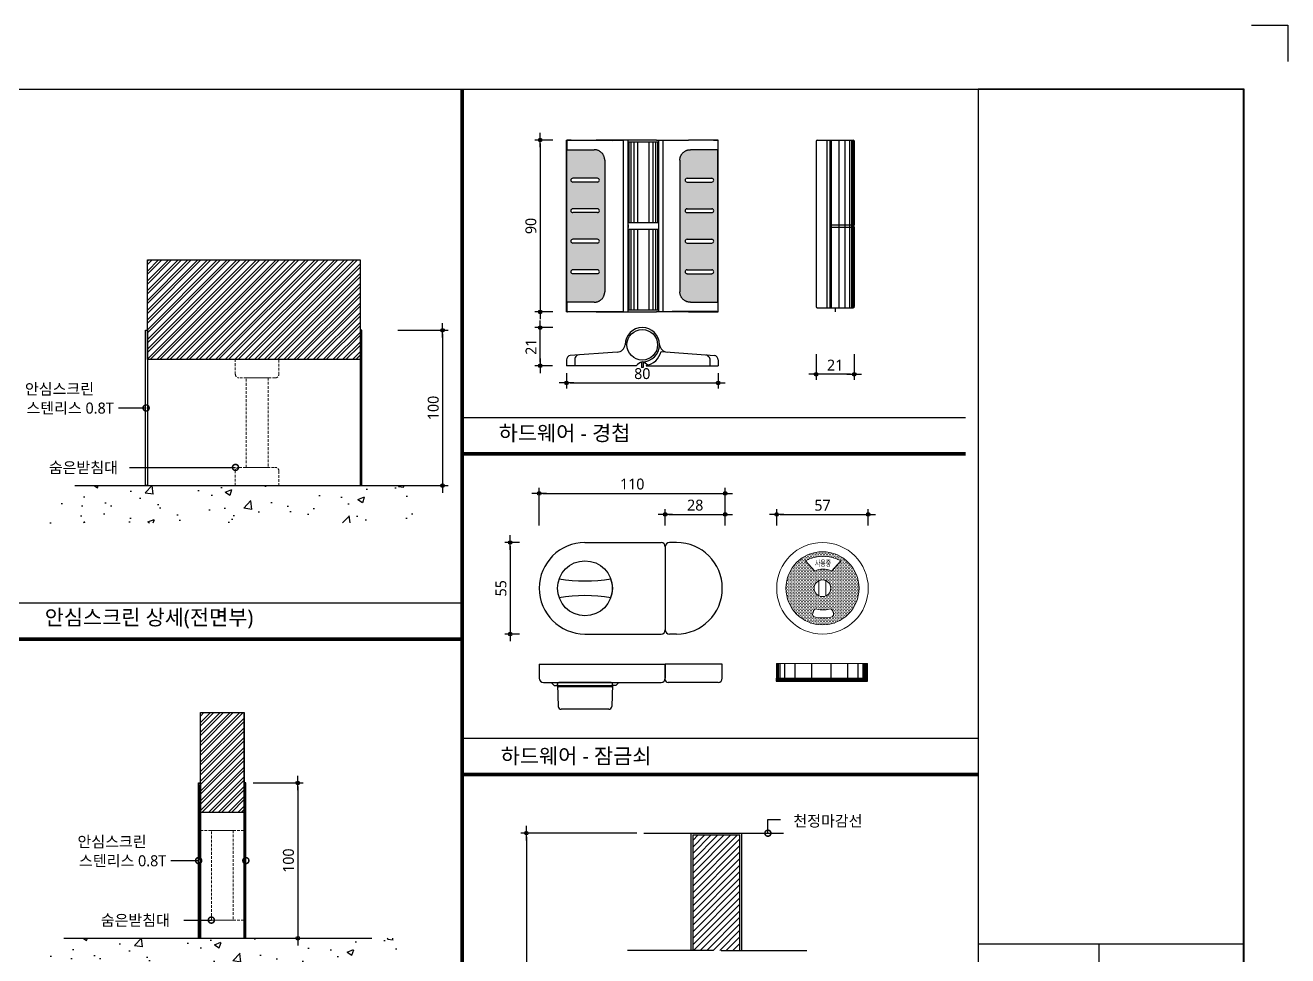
# Model space of a CAD drawing. Extents: x -256 to 8104, y -176 to 5714.
# Drawn here: x 4629 to 8104, y 3153 to 5714 of the extents above; entities that cross this region are included whole.
import ezdxf
from ezdxf.enums import TextEntityAlignment as Align

# ---------------------------------------------------------------- set-up
doc = ezdxf.new("R2010")
doc.units = 0
doc.header["$LTSCALE"] = 30
doc.linetypes.add('HIDDEN', pattern=[0.375, 0.25, -0.125])
doc.layers.get('0').update_dxf_attribs({"linetype": 'CONTINUOUS'})
doc.layers.get('DEFPOINTS').update_dxf_attribs({"linetype": 'CONTINUOUS'})
for name, color, linetype in [('02---제품선', 4, 'CONTINUOUS'), ('C', 2, 'CONTINUOUS'), ('curior-0Line', 252, 'CONTINUOUS'), ('DIM', 7, 'CONTINUOUS'), ('HAT', 8, 'CONTINUOUS'), ('HID', 9, 'HIDDEN'), ('TIT', 3, 'CONTINUOUS'), ('문자', 3, 'CONTINUOUS'), ('부자재', 4, 'CONTINUOUS'), ('잠금쇠(회전형)', 4, 'CONTINUOUS'), ('치수', 1, 'CONTINUOUS'), ('판넬', 2, 'CONTINUOUS'), ('해치', 8, 'CONTINUOUS')]:
    doc.layers.add(name, color=color, linetype=linetype)
doc.styles.add('HDW', font='gulim.ttc')
doc.styles.add('돋움', font='malgun.ttf')
doc.dimstyles.new('10', dxfattribs={"dimscale": 10, "dimtxt": 3, "dimasz": 1, "dimexe": 1.5, "dimexo": 2, "dimgap": 1, "dimtad": 1, "dimdec": 0, "dimlunit": 6, "dimtxsty": '돋움', "dimblk": 'DIMDOT', "dimcen": -1, "dimdle": 1.5, "dimclrt": 3, "dimazin": 3, "dimtfac": 1, "dimtdec": 0, "dimtix": 1, "dimtmove": 2, "dimatfit": 3, "dimldrblk": 'DIMDOT', "dimarcsym": 0})

# ---------------------------------------------------------------- blocks, each defined once
blk = doc.blocks.new('DIMDOT')
at = {"linetype": 'Continuous'}
blk.add_line((-2, 0), (2, 0), dxfattribs=at)
for radius in [0.5, 0.25]:
    blk.add_circle((0, 0), radius, dxfattribs=at)
blk = doc.blocks.new('*D404')
at = {"layer": 'DEFPOINTS', "color": 0}
for p in [(151282, 9861.8), (150770, 9753.2), (151282, 9753.2)]:
    blk.add_point(p, dxfattribs=at)
at = {"layer": 'DIM', "color": 0, "lineweight": -2, "ltscale": 10}
for p, q in [((150770, 9773.2), (150770, 9876.8)), ((151282, 9773.2), (151282, 9876.8)), ((150780, 9861.8), (151272, 9861.8))]:
    blk.add_line(p, q, dxfattribs=at)
at = {"layer": 'DIM', "color": 0, "lineweight": -2, "xscale": 10, "yscale": 10, "zscale": 10, "rotation": 180}
blk.add_blockref('DIMDOT', (150770, 9861.8), dxfattribs=at)
at = {"layer": 'DIM', "color": 0, "lineweight": -2, "xscale": 10, "yscale": 10, "zscale": 10}
blk.add_blockref('DIMDOT', (151282, 9861.8), dxfattribs=at)
at = {"layer": 'DIM', "color": 3, "insert": (151026, 9887.4), "char_height": 30, "attachment_point": 5, "style": '돋움'}
blk.add_mtext('110', dxfattribs=at)
blk = doc.blocks.new('*D405')
at = {"layer": 'DEFPOINTS', "color": 0}
for p in [(151282, 9803.9), (151117, 9753.2), (151282, 9753.2)]:
    blk.add_point(p, dxfattribs=at)
at = {"layer": 'DIM', "color": 0, "lineweight": -2, "ltscale": 10}
for p, q in [((151117, 9773.2), (151117, 9818.9)), ((151127, 9803.9), (151272, 9803.9)), ((151282, 9773.2), (151282, 9818.9))]:
    blk.add_line(p, q, dxfattribs=at)
at = {"layer": 'DIM', "color": 0, "lineweight": -2, "xscale": 10, "yscale": 10, "zscale": 10, "rotation": 180}
blk.add_blockref('DIMDOT', (151117, 9803.9), dxfattribs=at)
at = {"layer": 'DIM', "color": 0, "lineweight": -2, "xscale": 10, "yscale": 10, "zscale": 10}
blk.add_blockref('DIMDOT', (151282, 9803.9), dxfattribs=at)
at = {"layer": 'DIM', "color": 3, "insert": (151199.5, 9829.4), "char_height": 30, "attachment_point": 5, "style": '돋움'}
blk.add_mtext('28', dxfattribs=at)
blk = doc.blocks.new('*D406')
at = {"layer": 'DEFPOINTS', "color": 0}
for p in [(151675.7, 9803.9), (151423.7, 9753.2), (151675.7, 9753.2)]:
    blk.add_point(p, dxfattribs=at)
at = {"layer": 'DIM', "color": 0, "lineweight": -2, "ltscale": 10}
for p, q in [((151423.7, 9773.2), (151423.7, 9818.9)), ((151433.7, 9803.9), (151665.7, 9803.9)), ((151675.7, 9773.2), (151675.7, 9818.9))]:
    blk.add_line(p, q, dxfattribs=at)
at = {"layer": 'DIM', "color": 0, "lineweight": -2, "xscale": 10, "yscale": 10, "zscale": 10, "rotation": 180}
blk.add_blockref('DIMDOT', (151423.7, 9803.9), dxfattribs=at)
at = {"layer": 'DIM', "color": 0, "lineweight": -2, "xscale": 10, "yscale": 10, "zscale": 10}
blk.add_blockref('DIMDOT', (151675.7, 9803.9), dxfattribs=at)
at = {"layer": 'DIM', "color": 3, "insert": (151549.7, 9829.1), "char_height": 30, "attachment_point": 5, "style": '돋움'}
blk.add_mtext('57', dxfattribs=at)
blk = doc.blocks.new('*D407')
at = {"layer": 'DEFPOINTS', "color": 0}
for p in [(150827.6, 10834.6), (150772.6, 10361.5), (150827.6, 10361.5)]:
    blk.add_point(p, dxfattribs=at)
at = {"layer": 'DIM', "color": 0, "lineweight": -2, "ltscale": 10}
for p, q in [((150807.6, 10834.6), (150757.6, 10834.6)), ((150772.6, 10824.6), (150772.6, 10371.5)), ((150807.6, 10361.5), (150757.6, 10361.5))]:
    blk.add_line(p, q, dxfattribs=at)
at = {"layer": 'DIM', "color": 0, "lineweight": -2, "xscale": 10, "yscale": 10, "zscale": 10}
for p, rotation in [((150772.6, 10834.6), 90), ((150772.6, 10361.5), 270)]:
    blk.add_blockref('DIMDOT', p, dxfattribs=dict(at, rotation=rotation))
at = {"layer": 'DIM', "color": 3, "insert": (150747.1, 10598), "char_height": 30, "attachment_point": 5, "rotation": 90, "style": '돋움'}
blk.add_mtext('90', dxfattribs=at)
blk = doc.blocks.new('*D408')
at = {"layer": 'DEFPOINTS', "color": 0}
for p in [(150845.2, 10213.2), (151262.3, 10213.2), (151262.3, 10165.9)]:
    blk.add_point(p, dxfattribs=at)
at = {"layer": 'DIM', "color": 0, "lineweight": -2, "ltscale": 10}
for p, q in [((150845.2, 10193.2), (150845.2, 10150.9)), ((151262.3, 10193.2), (151262.3, 10150.9)), ((150855.2, 10165.9), (151252.3, 10165.9))]:
    blk.add_line(p, q, dxfattribs=at)
at = {"layer": 'DIM', "color": 0, "lineweight": -2, "xscale": 10, "yscale": 10, "zscale": 10, "rotation": 180}
blk.add_blockref('DIMDOT', (150845.2, 10165.9), dxfattribs=at)
at = {"layer": 'DIM', "color": 0, "lineweight": -2, "xscale": 10, "yscale": 10, "zscale": 10}
blk.add_blockref('DIMDOT', (151262.3, 10165.9), dxfattribs=at)
at = {"layer": 'DIM', "color": 3, "insert": (151053.7, 10191.4), "char_height": 30, "attachment_point": 5, "style": '돋움'}
blk.add_mtext('80', dxfattribs=at)
blk = doc.blocks.new('*D409')
at = {"layer": 'DEFPOINTS', "color": 0}
for p in [(150772.6, 10318.2), (150827.6, 10318.2), (150826.9, 10213.2)]:
    blk.add_point(p, dxfattribs=at)
at = {"layer": 'DIM', "color": 0, "lineweight": -2, "ltscale": 10}
for p, q in [((150807.6, 10318.2), (150757.6, 10318.2)), ((150772.6, 10223.2), (150772.6, 10308.2)), ((150806.9, 10213.2), (150757.6, 10213.2))]:
    blk.add_line(p, q, dxfattribs=at)
at = {"layer": 'DIM', "color": 0, "lineweight": -2, "xscale": 10, "yscale": 10, "zscale": 10}
for p, rotation in [((150772.6, 10318.2), 90), ((150772.6, 10213.2), 270)]:
    blk.add_blockref('DIMDOT', p, dxfattribs=dict(at, rotation=rotation))
at = {"layer": 'DIM', "color": 3, "insert": (150747.3, 10265.7), "char_height": 30, "attachment_point": 5, "rotation": 90, "style": '돋움'}
blk.add_mtext('21', dxfattribs=at)
blk = doc.blocks.new('*D410')
at = {"layer": 'DEFPOINTS', "color": 0}
for p in [(151532.1, 10265.4), (151637.1, 10264.7), (151532.1, 10189.7)]:
    blk.add_point(p, dxfattribs=at)
at = {"layer": 'DIM', "color": 0, "lineweight": -2, "ltscale": 10}
for p, q in [((151532.1, 10245.4), (151532.1, 10174.7)), ((151637.1, 10244.7), (151637.1, 10174.7)), ((151627.1, 10189.7), (151542.1, 10189.7))]:
    blk.add_line(p, q, dxfattribs=at)
at = {"layer": 'DIM', "color": 0, "lineweight": -2, "xscale": 10, "yscale": 10, "zscale": 10, "rotation": 180}
blk.add_blockref('DIMDOT', (151532.1, 10189.7), dxfattribs=at)
at = {"layer": 'DIM', "color": 0, "lineweight": -2, "xscale": 10, "yscale": 10, "zscale": 10}
blk.add_blockref('DIMDOT', (151637.1, 10189.7), dxfattribs=at)
at = {"layer": 'DIM', "color": 3, "insert": (151584.6, 10215.1), "char_height": 30, "attachment_point": 5, "style": '돋움'}
blk.add_mtext('21', dxfattribs=at)
blk = doc.blocks.new('*D411')
at = {"layer": 'DEFPOINTS', "color": 0}
for p in [(150735.7, 9726.7), (150690, 9474.7), (150735.7, 9474.7)]:
    blk.add_point(p, dxfattribs=at)
at = {"layer": 'DIM', "color": 0, "lineweight": -2, "ltscale": 10}
for p, q in [((150715.7, 9726.7), (150675, 9726.7)), ((150690, 9716.7), (150690, 9484.7)), ((150715.7, 9474.7), (150675, 9474.7))]:
    blk.add_line(p, q, dxfattribs=at)
at = {"layer": 'DIM', "color": 0, "lineweight": -2, "xscale": 10, "yscale": 10, "zscale": 10}
for p, rotation in [((150690, 9726.7), 90), ((150690, 9474.7), 270)]:
    blk.add_blockref('DIMDOT', p, dxfattribs=dict(at, rotation=rotation))
at = {"layer": 'DIM', "color": 3, "insert": (150664.7, 9600.7), "char_height": 30, "attachment_point": 5, "rotation": 90, "style": '돋움'}
blk.add_mtext('55', dxfattribs=at)
blk = doc.blocks.new('*D412')
at = {"layer": 'DEFPOINTS', "color": 0}
for p in [(151058.6, 8926.7), (150734.6, 6587.7), (151058.6, 6587.7)]:
    blk.add_point(p, dxfattribs=at)
at = {"layer": 'DIM', "color": 0, "lineweight": -2, "ltscale": 10}
for p, q in [((151038.6, 8926.7), (150719.6, 8926.7)), ((150734.6, 8916.7), (150734.6, 6597.7)), ((151038.6, 6587.7), (150719.6, 6587.7))]:
    blk.add_line(p, q, dxfattribs=at)
at = {"layer": 'DIM', "color": 0, "lineweight": -2, "xscale": 10, "yscale": 10, "zscale": 10}
for p, rotation in [((150734.6, 8926.7), 90), ((150734.6, 6587.7), 270)]:
    blk.add_blockref('DIMDOT', p, dxfattribs=dict(at, rotation=rotation))
at = {"layer": 'DIM', "color": 3, "insert": (150709.3, 7757.2), "char_height": 30, "attachment_point": 5, "rotation": 90, "style": '돋움'}
blk.add_mtext('VAR.', dxfattribs=at)
blk = doc.blocks.new('A$C13EB2441')
for p, q in [((0.837, 7.375), (0.837, 14.115)), ((0.837, 6.74), (0.837, 0))]:
    blk.add_line(p, q)
blk = doc.blocks.new('*D414')
at = {"layer": 'DEFPOINTS', "color": 0}
for p in [(149962.5, 9064.8), (149962.5, 8637.3), (150105.4, 8637.3)]:
    blk.add_point(p, dxfattribs=at)
at = {"layer": 'DIM', "color": 0, "lineweight": -2, "ltscale": 10}
for p, q in [((149982.5, 9064.8), (150120.4, 9064.8)), ((150105.4, 9054.8), (150105.4, 8647.3)), ((149982.5, 8637.3), (150120.4, 8637.3))]:
    blk.add_line(p, q, dxfattribs=at)
at = {"layer": 'DIM', "color": 0, "lineweight": -2, "xscale": 10, "yscale": 10, "zscale": 10}
for p, rotation in [((150105.4, 9064.8), 90), ((150105.4, 8637.3), 270)]:
    blk.add_blockref('DIMDOT', p, dxfattribs=dict(at, rotation=rotation))
at = {"layer": 'DIM', "color": 3, "insert": (150079.8, 8851), "char_height": 30, "attachment_point": 5, "rotation": 90, "style": '돋움'}
blk.add_mtext('100', dxfattribs=at)
blk = doc.blocks.new('_DOTSMALL')
at = {"color": 0, "linetype": 'ByBlock', "const_width": 0.5}
blk.add_lwpolyline([(-0.0625, 0, 1), (0.0625, 0, 1)], format="xyb", close=True, dxfattribs=at)
blk = doc.blocks.new('A$C63EC304E')
at = {"layer": '치수', "color": 1, "xscale": 2.5, "yscale": 2.5, "zscale": 2.5, "rotation": 234.3098741996962}
blk.add_blockref('_DOTSMALL', (0.31, 0.31), dxfattribs=at)
blk = doc.blocks.new('A$C2BC9653E')
at = {"layer": '치수', "xscale": 0.3333333333333333, "yscale": 0.3333333333333333, "zscale": 0.3333333333333333}
blk.add_blockref('A$C63EC304E', (0, 0), dxfattribs=at)
blk = doc.blocks.new('A$C7FC71301')
at = {"layer": '치수', "rotation": 180}
blk.add_blockref('A$C2BC9653E', (0.208, 0.208), dxfattribs=at)
blk = doc.blocks.new('A$C4A20372B')
at = {"layer": '치수'}
blk.add_blockref('A$C7FC71301', (0, 0), dxfattribs=at)
blk = doc.blocks.new('A$C566469F5')
at = {"layer": '치수'}
blk.add_blockref('A$C4A20372B', (0, 0), dxfattribs=at)
blk = doc.blocks.new('A$C7E317CD4')
at = {"layer": '해치', "xscale": 2, "yscale": 2, "zscale": 2}
blk.add_blockref('A$C566469F5', (0, 0), dxfattribs=at)
blk = doc.blocks.new('A$C601D7F27')
at = {"layer": '치수'}
blk.add_blockref('A$C7E317CD4', (0, 0), dxfattribs=at)
blk = doc.blocks.new('A$C38802C08')
at = {"layer": '치수'}
blk.add_blockref('A$C601D7F27', (0, 0), dxfattribs=at)
blk = doc.blocks.new('*D416')
at = {"layer": 'DEFPOINTS', "color": 0}
for p in [(150361.1, 10310.8), (150361.1, 9883.4), (150504, 9883.4)]:
    blk.add_point(p, dxfattribs=at)
at = {"layer": 'DIM', "color": 0, "lineweight": -2, "ltscale": 10}
for p, q in [((150381.1, 10310.8), (150519, 10310.8)), ((150504, 10300.8), (150504, 9893.4)), ((150381.1, 9883.4), (150519, 9883.4))]:
    blk.add_line(p, q, dxfattribs=at)
at = {"layer": 'DIM', "color": 0, "lineweight": -2, "xscale": 10, "yscale": 10, "zscale": 10}
for p, rotation in [((150504, 10310.8), 90), ((150504, 9883.4), 270)]:
    blk.add_blockref('DIMDOT', p, dxfattribs=dict(at, rotation=rotation))
at = {"layer": 'DIM', "color": 3, "insert": (150478.4, 10097.1), "char_height": 30, "attachment_point": 5, "rotation": 90, "style": '돋움'}
blk.add_mtext('100', dxfattribs=at)
blk = doc.blocks.new('EDGE_15', base_point=(144726.3, 5436.3))
h = blk.add_hatch()
h.set_pattern_fill('ANSI31', color=2, style=0)
h.set_pattern_definition([(45, (147942.9707, 7100.545), (-2.245064, 2.245064), [])])
h.paths.add_polyline_path([(149837.5, 9064.8), (149832.5, 9064.8), (149832.5, 8853.1, -1), (149832.5, 8848.9), (149832.5, 8637.3), (149837.5, 8637.3)])
h.paths.add_polyline_path([(149962.5, 8848.9, -1), (149962.5, 8853.1), (149962.5, 9064.8), (149957.5, 9064.8), (149957.5, 8637.3), (149962.5, 8637.3)])
at = {"layer": 'HAT'}
h = blk.add_hatch(dxfattribs=at)
h.set_pattern_fill('ANSI32', color=256, scale=2, style=0)
h.set_pattern_definition([(45, (136434.709, 5251.722), (-13.470384, 13.470384), []), (45, (136443.689, 5251.722), (-13.470384, 13.470384), [])])
h.paths.add_polyline_path([(149691.6, 10504.6), (150277, 10504.6), (150277, 10230), (149691.6, 10230)])
h = blk.add_hatch(dxfattribs=at)
h.set_pattern_fill('ANSI32', color=256, scale=2, style=0)
h.set_pattern_definition([(45, (144756.122, 5260.556), (-13.470384, 13.470384), []), (45, (144765.102, 5260.556), (-13.470384, 13.470384), [])])
h.paths.add_polyline_path([(149957.5, 9258.6), (149837.5, 9258.6), (149837.5, 8983.9), (149957.5, 8983.9), (149957.5, 9064.8)])
at = {"layer": 'HAT', "transparency": 33554687}
h = blk.add_hatch(dxfattribs=at)
h.set_pattern_fill('ANSI31', color=256, scale=4)
h.set_pattern_definition([(45, (136404.804, 5260.556), (-8.980256, 8.980256), [])])
h.paths.add_polyline_path([(151248.8, 8603.7), (151271, 8603.7), (151322.4, 8603.7), (151322.4, 8921.7), (151192.4, 8921.7), (151192.4, 8603.7)])
at = {"layer": '해치'}
h = blk.add_hatch(dxfattribs=at)
h.set_pattern_fill('DOTS', color=256, scale=2.628474)
h.set_pattern_definition([(0, (147883.4782, 11169.597), (2.086351, 4.172702), [0, -4.172702])])
edge = h.paths.add_edge_path()
edge.add_line((150845.7, 10388), (150845.8, 10388))
edge.add_spline(control_points=[(150845.8, 10388), (150846, 10388), (150857.5, 10388)], knot_values=[-0.724312, -0.724312, -0.724312, 0.724312, 0.724312, 0.724312], weights=[1, 0.748956, 1], degree=2, periodic=0)
edge.add_line((150857.5, 10388), (150921.4, 10388))
edge.add_spline(control_points=[(150921.4, 10388), (150950.3, 10388), (150950.3, 10416.9)], knot_values=[-1.570796, -1.570796, -1.570796, 0, 0, 0], weights=[1, 0.707107, 1], degree=2, periodic=0)
edge.add_line((150950.3, 10416.9), (150950.3, 10779.1))
edge.add_spline(control_points=[(150950.3, 10779.1), (150950.3, 10808), (150921.4, 10808)], knot_values=[0, 0, 0, 1.570796, 1.570796, 1.570796], weights=[1, 0.707107, 1], degree=2, periodic=0)
edge.add_line((150921.4, 10808), (150857.5, 10808))
edge.add_spline(control_points=[(150857.5, 10808), (150846, 10808), (150845.8, 10808)], knot_values=[-0.724312, -0.724312, -0.724312, 0.724312, 0.724312, 0.724312], weights=[1, 0.748956, 1], degree=2, periodic=0)
edge.add_line((150845.7, 10808), (150845.7, 10388))
h.paths.add_polyline_path([(150930.6, 10729.3, -0.414214), (150935.9, 10724, -0.414214), (150930.6, 10718.8), (150862.3, 10718.8, -0.414214), (150857, 10724, -0.414214), (150862.3, 10729.3)], flags=16)
h.paths.add_polyline_path([(150930.6, 10645.3, -0.414214), (150935.9, 10640, -0.414214), (150930.6, 10634.8), (150862.3, 10634.8, -0.414214), (150857, 10640, -0.414214), (150862.3, 10645.3)], flags=16)
h.paths.add_polyline_path([(150930.6, 10561.3, -0.414214), (150935.9, 10556, -0.414214), (150930.6, 10550.8), (150862.3, 10550.8, -0.414214), (150857, 10556, -0.414214), (150862.3, 10561.3)], flags=16)
h.paths.add_polyline_path([(150930.6, 10477.3, -0.414214), (150935.9, 10472, -0.414214), (150930.6, 10466.7), (150862.3, 10466.7, -0.414214), (150857, 10472, -0.414214), (150862.3, 10477.3)], flags=16)
h = blk.add_hatch(dxfattribs=at)
h.set_pattern_fill('DOTS', color=256, scale=2.628474)
h.set_pattern_definition([(0, (147408.861, 11169.597), (2.086351, 4.1727023), [0, -4.1727023])])
edge = h.paths.add_edge_path()
edge.add_spline(control_points=[(151157.1, 10779.1), (151157.1, 10808), (151186.1, 10808)], knot_values=[0, 0, 0, 1.570796, 1.570796, 1.570796], weights=[1, 0.707107, 1], degree=2, periodic=0)
edge.add_line((151186.1, 10808), (151250, 10808))
edge.add_spline(control_points=[(151250, 10808), (151261.5, 10808), (151261.7, 10808)], knot_values=[-0.724312, -0.724312, -0.724312, 0.724312, 0.724312, 0.724312], weights=[1, 0.748956, 1], degree=2, periodic=0)
edge.add_line((151261.8, 10808), (151261.8, 10388))
edge.add_line((151261.8, 10388), (151261.7, 10388))
edge.add_spline(control_points=[(151261.7, 10388), (151261.5, 10388), (151250, 10388)], knot_values=[-0.724312, -0.724312, -0.724312, 0.724312, 0.724312, 0.724312], weights=[1, 0.748956, 1], degree=2, periodic=0)
edge.add_line((151250, 10388), (151186.1, 10388))
edge.add_spline(control_points=[(151186.1, 10388), (151157.1, 10388), (151157.1, 10416.9)], knot_values=[-1.570796, -1.570796, -1.570796, 0, 0, 0], weights=[1, 0.707107, 1], degree=2, periodic=0)
edge.add_line((151157.1, 10416.9), (151157.1, 10779.1))
h.paths.add_polyline_path([(151176.9, 10729.3, 0.414214), (151171.6, 10724, 0.414214), (151176.9, 10718.8), (151245.2, 10718.8, 0.414214), (151250.5, 10724, 0.414214), (151245.2, 10729.3)], flags=16)
h.paths.add_polyline_path([(151176.9, 10645.3, 0.414214), (151171.6, 10640, 0.414214), (151176.9, 10634.8), (151245.2, 10634.8, 0.414214), (151250.5, 10640, 0.414214), (151245.2, 10645.3)], flags=16)
h.paths.add_polyline_path([(151176.9, 10561.3, 0.414214), (151171.6, 10556, 0.414214), (151176.9, 10550.8), (151245.2, 10550.8, 0.414214), (151250.5, 10556, 0.414214), (151245.2, 10561.3)], flags=16)
h.paths.add_polyline_path([(151176.9, 10477.3, 0.414214), (151171.6, 10472, 0.414214), (151176.9, 10466.7), (151245.2, 10466.7, 0.414214), (151250.5, 10472, 0.414214), (151245.2, 10477.3)], flags=16)
h = blk.add_hatch(dxfattribs=at)
h.set_pattern_fill('AR-CONC', color=256, style=0)
h.set_pattern_definition([(50, (147972.88, 8346.63), (182.185, -15.939), [19.05, -209.55]), (355, (147972.88, 8346.63), (-35.243, 191.057), [15.24, -167.64]), (100.451, (147988.06, 8345.3), (146.943, 175.117), [16.19, -178.09]), (46.184, (147972.88, 8397.43), (271.079, -42.042), [28.575, -314.325]), (96.636, (147995.47, 8393.93), (237.404, 247.426), [24.285, -267.135]), (351.184, (147972.88, 8397.43), (237.405, 247.425), [22.86, -251.46]), (21, (147998.28, 8384.73), (151.615, -102.2655), [19.05, -209.55]), (326, (147998.28, 8384.73), (61.802, 184.188), [15.24, -167.64]), (71.4514, (148010.91, 8376.2), (213.416, 81.923), [16.19, -178.09]), (37.5, (147972.875, 8346.63), (3.0886, 84.555), [0, -165.608, 0, -170.18, 0, -168.275]), (7.5, (147972.875, 8346.63), (66.8197, 100.1806), [0, -97.028, 0, -161.798, 0, -64.135]), (327.5, (147916.23, 8346.63), (135.5906, -5.7287), [0, -63.5, 0, -198.12, 0, -262.89]), (317.5, (147890.83, 8346.63), (148.129, 25.4265), [0, -82.55, 0, -131.572, 0, -186.69])])
h.paths.add_polyline_path([(150452.5, 9780.4), (150452.5, 9883.4), (149402.3, 9883.4), (149402.3, 9780.4)])
h = blk.add_hatch(dxfattribs=at)
h.set_pattern_fill('DOTS', color=256, scale=2.628474)
h.set_pattern_definition([(0, (145855.6728, 6143.3197), (2.086351, 4.1727023), [0, -4.1727023])])
h.paths.add_polyline_path([(151650.3, 9600.7, 1), (151449, 9600.7, 1)])
h.paths.add_polyline_path([(151526.7, 9600.7, -1), (151572.6, 9600.7, -1)], flags=16)
h.paths.add_polyline_path([(151574.4, 9647.9, 0.250537), (151528.5, 9647.9), (151502.7, 9676.4, -0.258173), (151600.2, 9676.4)], flags=16)
h.paths.add_polyline_path([(151577.1, 9539.2), (151579.9, 9531.1, -0.437988), (151575.1, 9522, -0.127495), (151527.9, 9522, -0.437988), (151523, 9531.1), (151525.8, 9539.2, -0.407197), (151534.6, 9543.6, 0.156299), (151568.4, 9543.6, -0.407197)], flags=16)
h.paths.add_polyline_path([(151524.5, 9655.8), (151577.9, 9655.8), (151577.9, 9683.3), (151524.5, 9683.3)], flags=8)
h = blk.add_hatch(dxfattribs=at)
h.set_pattern_fill('AR-CONC', color=256, style=0)
h.set_pattern_definition([(50, (147942.97, 7100.55), (182.185, -15.939), [19.05, -209.55]), (355, (147942.97, 7100.55), (-35.243, 191.057), [15.24, -167.64]), (100.451, (147958.15, 7099.22), (146.943, 175.117), [16.19, -178.09]), (46.184, (147942.97, 7151.35), (271.079, -42.042), [28.575, -314.325]), (96.636, (147965.56, 7147.84), (237.404, 247.426), [24.285, -267.135]), (351.184, (147942.97, 7151.35), (237.405, 247.425), [22.86, -251.46]), (21, (147968.37, 7138.65), (151.615, -102.2655), [19.05, -209.55]), (326, (147968.37, 7138.65), (61.802, 184.188), [15.24, -167.64]), (71.4514, (147981, 7130.12), (213.416, 81.923), [16.19, -178.09]), (37.5, (147942.97, 7100.545), (3.0886, 84.555), [0, -165.608, 0, -170.18, 0, -168.275]), (7.5, (147942.97, 7100.545), (66.8197, 100.1806), [0, -97.028, 0, -161.798, 0, -64.135]), (327.5, (147886.33, 7100.545), (135.5906, -5.7287), [0, -63.5, 0, -198.12, 0, -262.89]), (317.5, (147860.93, 7100.55), (148.129, 25.4265), [0, -82.55, 0, -131.572, 0, -186.69])])
h.paths.add_polyline_path([(150422.5, 8534.3), (150422.5, 8637.3), (149372.4, 8637.3), (149372.4, 8534.3)])
at = {"color": 2}
for p, q in [((152730.4, 11150.6), (152830.4, 11150.6)), ((152730.4, 11150.6), (152830.4, 11150.6)), ((152730.4, 11150.6), (152830.4, 11150.6)), ((152830.4, 11150.6), (152830.4, 11050.6)), ((152830.4, 11150.6), (152830.4, 11050.6)), ((152830.4, 11150.6), (152830.4, 11050.6)), ((151584.6, 10373), (151584.6, 10361.5)), ((149491.6, 9883.4), (150381.1, 9883.4)), ((151057.8, 8926.7), (151442.4, 8926.7)), ((149461.7, 8637.3), (150309.4, 8637.3))]:
    blk.add_line(p, q, dxfattribs=at)
at = {"color": 8}
for p, q in [((150558.3, 10071.1), (151943.5, 10071.1)), ((147210.4, 9560.5), (150558.3, 9560.5)), ((150558.3, 9188.3), (151977.9, 9188.3))]:
    blk.add_line(p, q, dxfattribs=at)
at = {"color": 2}
for points in [[(144725.6, 10974.7), (151977.9, 10974.7), (151977.9, 5436.4), (144725.6, 5436.4)], [(144725.6, 10974.7), (151977.9, 10974.7), (151977.9, 5436.4), (144725.6, 5436.4)], [(144725.6, 10974.7), (152707.5, 10974.7), (152707.5, 5436.4), (144725.6, 5436.4)], [(149686.6, 10310.8), (149691.6, 10310.8), (149691.6, 9883.4), (149686.6, 9883.4)], [(150282, 10310.8), (150277, 10310.8), (150277, 9883.4), (150282, 9883.4)], [(149832.5, 9064.8), (149837.5, 9064.8), (149837.5, 8637.3), (149832.5, 8637.3)], [(149962.5, 9064.8), (149957.5, 9064.8), (149957.5, 8637.3), (149962.5, 8637.3)]]:
    blk.add_lwpolyline(points, close=True, dxfattribs=at)
at = {"color": 8, "const_width": 10}
for points in [[(150558.3, 5436.4), (150558.3, 10974.7)], [(150558.3, 9971.1), (151943.5, 9971.1)], [(147210.4, 9460.5), (150558.3, 9460.5)], [(150558.3, 9088.3), (151977.9, 9088.3)]]:
    blk.add_lwpolyline(points, dxfattribs=at)
at = {"layer": '02---제품선'}
for p, q in [((150896, 9726.7), (151105.3, 9726.7)), ((151117, 9715), (151117, 9486.3)), ((151117, 9715), (151117, 9486.3)), ((151148, 9726.7), (151128.6, 9726.7)), ((150896, 9474.7), (151105.3, 9474.7)), ((151148, 9474.7), (151128.6, 9474.7)), ((150770, 9391.7), (151117, 9391.7)), ((150770, 9391.7), (150770, 9352.9)), ((151117, 9391.7), (151117, 9352.9)), ((151274, 9391.7), (151117, 9391.7)), ((151117, 9349), (151117, 9391.7)), ((151274, 9352.9), (151274, 9391.7)), ((150781.6, 9341.3), (150802.9, 9341.3)), ((150802.9, 9341.3), (150989, 9341.3)), ((150810.7, 9333.5), (150802.9, 9341.3)), ((150810.7, 9333.5), (150818.4, 9333.5)), ((150818.4, 9333.5), (150973.5, 9333.5)), ((150820.3, 9335.5), (150822.4, 9275.1)), ((150820.4, 9333.5), (150820.4, 9337.4)), ((150967.7, 9341.3), (150824.2, 9341.3)), ((150967.7, 9329.6), (150824.2, 9329.6)), ((150971.6, 9335.5), (150969.5, 9275.1)), ((150971.6, 9333.5), (150971.6, 9337.4)), ((150981.3, 9333.5), (150973.5, 9333.5)), ((150981.3, 9333.5), (150989, 9341.3)), ((150989, 9341.3), (151105.3, 9341.3)), ((151262.3, 9341.3), (151124.7, 9341.3)), ((150961.8, 9267.6), (150830.2, 9267.6))]:
    blk.add_line(p, q, dxfattribs=at)
blk.add_circle((150896, 9600.7), 75.6, dxfattribs=at)
blk.add_circle((150896, 9600.7), 75.6, dxfattribs=at)
for centre, radius, start, end in [((150896, 9600.7), 126, 90, 180), ((151105.3, 9715), 11.6, 0, 90), ((151128.6, 9715), 11.6, 90, 180), ((151148, 9600.7), 126, 0, 90), ((150896, 10037.5), 416.6, 260.2031, 279.7969), ((150896, 9600.7), 126, 180, 270), ((150896, 9600.7), 75.6, 340.7512, 19.2488), ((151148, 9600.7), 126, 270, 0), ((150896, 9163.9), 416.6, 80.2031, 99.7969), ((151105.3, 9486.3), 11.6, 270, 0), ((151128.6, 9486.3), 11.6, 180, 270), ((150781.6, 9352.9), 11.6, 180, 270), ((151105.3, 9352.9), 11.6, 270, 0), ((151124.7, 9349), 7.75, 180, 270), ((151262.3, 9352.9), 11.6, 270, 0), ((150824.2, 9337.4), 3.88, 90, 180), ((150824.2, 9333.5), 3.88, 180, 270), ((150967.7, 9337.4), 3.88, 0, 90), ((150967.7, 9333.5), 3.88, 270, 0), ((150830.2, 9275.4), 7.75, 182, 270), ((150961.8, 9275.4), 7.75, 270, 358)]:
    blk.add_arc(centre, radius, start, end, dxfattribs=at)
at = {"layer": 'C'}
for p, q in [((151192.4, 8921.7), (151192.4, 8603.7)), ((151192.4, 8921.7), (151322.4, 8921.7)), ((151322.4, 8603.7), (151322.4, 8921.7))]:
    blk.add_line(p, q, dxfattribs=at)
at = {"layer": 'curior-0Line'}
for p, q in [((151977.9, 10974.7), (151977.9, 5437.2)), ((151978.3, 8622.3), (152710.4, 8622.3)), ((152310.5, 8622.3), (152310.5, 8068.5))]:
    blk.add_line(p, q, dxfattribs=at)
blk.add_lwpolyline([(152710.4, 10974.7), (151977.9, 10974.7), (151977.9, 5436.4), (152710.4, 5436.4)], close=True, dxfattribs=at)
at = {"layer": 'HID', "lineweight": 15}
for points in [[(149933.5, 10230), (150053.5, 10230), (150053.5, 10190, -0.414214), (150043.5, 10180), (149943.5, 10180, -0.414214), (149933.5, 10190)], [(149943.5, 9933.4), (150043.5, 9933.4, -0.414214), (150053.5, 9923.4), (150053.5, 9883.4), (149933.5, 9883.4), (149933.5, 9923.4, -0.414214)]]:
    blk.add_lwpolyline(points, format="xyb", close=True, dxfattribs=at)
for points in [[(149963.5, 10180), (150023.5, 10180), (150023.5, 9933.4), (149963.5, 9933.4)], [(149837.5, 8983.9), (149957.5, 8983.9), (149957.5, 8933.9), (149837.5, 8933.9)], [(149867.5, 8933.9), (149927.5, 8933.9), (149927.5, 8687.3), (149867.5, 8687.3)], [(149837.5, 8687.3), (149957.5, 8687.3), (149957.5, 8637.3), (149837.5, 8637.3)]]:
    blk.add_lwpolyline(points, close=True, dxfattribs=at)
at = {"layer": '부자재'}
for p, q in [((150845.2, 10834.6), (150926.6, 10834.6)), ((150845.2, 10361.5), (150845.2, 10834.6)), ((150845.2, 10834.6), (150845.8, 10834)), ((150845.7, 10388), (150845.7, 10808)), ((150845.7, 10808), (150845.8, 10808)), ((150845.8, 10834), (150845.8, 10808)), ((150857.5, 10833.8), (150971.1, 10833.6)), ((150857.5, 10808), (150921.4, 10808)), ((150926.8, 10834.5), (150926.6, 10834.6)), ((151014.3, 10834.5), (150926.8, 10834.5)), ((151001.7, 10362.7), (151001.7, 10833.4)), ((151014.3, 10834.5), (151014.3, 10361.5)), ((151014.3, 10834.5), (151014.4, 10834.5)), ((151093.2, 10834.5), (151180.7, 10834.5)), ((151098.4, 10834.5), (151098.4, 10361.5)), ((151111, 10362.7), (151111, 10833.4)), ((151250, 10833.8), (151136.4, 10833.6)), ((151180.7, 10834.5), (151180.9, 10834.6)), ((151262.3, 10834.6), (151180.9, 10834.6)), ((151250, 10808), (151186.1, 10808)), ((151262.3, 10834.6), (151261.7, 10834)), ((151261.7, 10834), (151261.7, 10808)), ((151261.8, 10808), (151261.7, 10808)), ((151261.8, 10388), (151261.8, 10808)), ((151262.3, 10361.5), (151262.3, 10834.6)), ((151532.1, 10831.6), (151532.1, 10376)), ((151535.1, 10834.6), (151634.1, 10834.6)), ((151562.1, 10834.6), (151562.1, 10373)), ((151569.6, 10834.6), (151569.6, 10373)), ((151637.1, 10831.6), (151637.1, 10600.9)), ((150950.3, 10779.1), (150950.3, 10416.9)), ((151157.1, 10779.1), (151157.1, 10416.9)), ((151014.5, 10601.6), (151014.5, 10594.2)), ((151569.6, 10600.9), (151637.1, 10600.9)), ((151636.2, 10600.9), (151636.2, 10594.9)), ((151569.6, 10594.9), (151637.1, 10594.9)), ((151637.1, 10594.9), (151637.1, 10376)), ((150845.8, 10362), (150845.2, 10361.5)), ((150926.6, 10361.5), (150845.2, 10361.5)), ((150845.8, 10388), (150845.7, 10388)), ((150845.8, 10388), (150845.8, 10362)), ((150921.4, 10388), (150857.5, 10388)), ((150857.5, 10362.2), (150971.1, 10362.4)), ((150926.8, 10361.5), (150926.6, 10361.5)), ((150926.8, 10361.5), (151014.3, 10361.5)), ((151180.7, 10361.5), (151093.2, 10361.5)), ((151250, 10362.2), (151136.4, 10362.4)), ((151180.7, 10361.5), (151180.9, 10361.5)), ((151180.9, 10361.5), (151262.3, 10361.5)), ((151186.1, 10388), (151250, 10388)), ((151261.7, 10388), (151261.8, 10388)), ((151261.7, 10388), (151261.7, 10362)), ((151261.7, 10362), (151262.3, 10361.5)), ((151535.1, 10373), (151634.1, 10373)), ((151105.3, 10252.2), (151252.3, 10241.8)), ((150845.2, 10229.8), (150845.2, 10213.2)), ((150984.6, 10250.8), (150855, 10241.7)), ((150867.7, 10232.9), (150867.7, 10213.2)), ((151051.5, 10223.2), (151051.5, 10208.7)), ((151056, 10223.2), (151056, 10208.7)), ((151239.8, 10232.9), (151239.8, 10213.2)), ((151262.3, 10229.8), (151262.3, 10213.2)), ((151037, 10213.2), (150845.2, 10213.2)), ((151056, 10208.7), (151051.5, 10208.7)), ((151064.4, 10214), (151064.4, 10213.2)), ((151064.4, 10213.2), (151262.3, 10213.2))]:
    blk.add_line(p, q, dxfattribs=at)
blk.add_circle((151053.7, 10271), 42.1, dxfattribs=at)
for centre, radius, start, end in [((151535.1, 10831.6), 3, 90, 180), ((151634.1, 10831.6), 3, 0, 90), ((151535.1, 10376), 3, 180, 270), ((151634.1, 10376), 3, 270, 0), ((151053.7, 10271), 47.2, 270, 180), ((150983.4, 10274), 23.3, 272.9231, 352.4724), ((151055.4, 10264.7), 51.5, 280.084, 345.9792), ((151124.1, 10274), 23.3, 187.5276, 267.0769), ((150857.8, 10229.5), 12.6, 101.7765, 181.6712), ((150883.1, 10228.6), 15.9, 113.4077, 164.5497), ((151060.2, 10194.8), 29.6, 102.5267, 141.5475), ((151047.3, 10194.8), 29.6, 43.1003, 77.4733), ((151224.4, 10228.6), 15.9, 15.4503, 67.3004), ((151249.7, 10229.5), 12.6, 358.3288, 78.2235)]:
    blk.add_arc(centre, radius, start, end, dxfattribs=at)
for points, weights in [([(150857.5, 10833.8), (150846, 10833.8), (150845.8, 10834)], [1, 0.748955720789, 1]), ([(150845.8, 10808), (150846, 10808), (150857.5, 10808)], [1, 0.748955720789, 1]), ([(150950.3, 10779.1), (150950.3, 10808), (150921.4, 10808)], [1, 0.707106781187, 1]), ([(151001.7, 10833.4), (150988.2, 10833.5), (150971.1, 10833.6)], [1, 0.964784765128, 1]), ([(151014.3, 10834.5), (151014.3, 10834.5), (151014.3, 10834.5)], [1, 0.999924701899, 1]), ([(151157.1, 10779.1), (151157.1, 10808), (151186.1, 10808)], [1, 0.707106781187, 1]), ([(151250, 10833.8), (151261.5, 10833.8), (151261.7, 10834)], [1, 0.748955720789, 1]), ([(151261.7, 10808), (151261.5, 10808), (151250, 10808)], [1, 0.748955720789, 1]), ([(151014.3, 10594.2), (151014.3, 10594.2), (151014.3, 10594.2)], [1, 0.999862102782, 1]), ([(150921.4, 10388), (150950.3, 10388), (150950.3, 10416.9)], [1, 0.707106781187, 1]), ([(151186.1, 10388), (151157.1, 10388), (151157.1, 10416.9)], [1, 0.707106781187, 1]), ([(150857.5, 10388), (150846, 10388), (150845.8, 10388)], [1, 0.748955720789, 1]), ([(150845.8, 10362), (150846, 10362.2), (150857.5, 10362.2)], [1, 0.748955720789, 1]), ([(150971.1, 10362.4), (150988.2, 10362.5), (151001.7, 10362.7)], [1, 0.964784765128, 1]), ([(151014.4, 10361.4), (151014.3, 10361.4), (151014.3, 10361.4)], [1, 0.999734260157, 1]), ([(151250, 10388), (151261.5, 10388), (151261.7, 10388)], [1, 0.748955720789, 1]), ([(151261.7, 10362), (151261.5, 10362.2), (151250, 10362.2)], [1, 0.748955720789, 1])]:
    blk.add_rational_spline(points, weights, degree=2, dxfattribs=at)
for points, weights, knots in [([(151093.2, 10834.5), (151093.2, 10834.5), (151053.7, 10834.5), (151014.3, 10834.5), (151014.3, 10834.5)], [1, 0.707106781186, 1, 0.707106781186, 1], [-1.570796, -1.570796, -1.570796, 0, 0, 1.570796, 1.570796, 1.570796]), ([(151014.3, 10829.2), (151026.9, 10829.2), (151053.7, 10829.2), (151098.4, 10829.2), (151098.4, 10829.2)], [0.872453400774, 0.800943102543, 1, 0.707106781186, 1], [-1.067549, -1.067549, -1.067549, 0, 0, 1.570796, 1.570796, 1.570796]), ([(151098.4, 10606.9), (151098.4, 10606.9), (151058.4, 10606.9), (151028.5, 10606.9), (151014.3, 10606.9)], [1, 0.742797744768, 1, 0.794611058848, 0.917248923756], [-1.467114, -1.467114, -1.467114, 0, 0, 1.171564, 1.171564, 1.171564]), ([(151014.3, 10589), (151025.5, 10589), (151049.1, 10589), (151089.2, 10589), (151097.5, 10589)], [0.884455168565, 0.830422605945, 1, 0.742797744768, 1], [-0.967291, -0.967291, -0.967291, 0, 0, 1.467114, 1.467114, 1.467114]), ([(151098.4, 10366.6), (151098.4, 10366.6), (151053.7, 10366.6), (151026.9, 10366.6), (151014.3, 10366.6)], [1, 0.707106781186, 1, 0.800943102543, 0.872453400774], [-1.570796, -1.570796, -1.570796, 0, 0, 1.067549, 1.067549, 1.067549]), ([(151014.3, 10361.4), (151014.3, 10361.4), (151053.7, 10361.4), (151093.2, 10361.4), (151093.2, 10361.4)], [1, 0.707106781186, 1, 0.707106781186, 1], [-1.570796, -1.570796, -1.570796, 0, 0, 1.570796, 1.570796, 1.570796])]:
    blk.add_rational_spline(points, weights, degree=2, knots=knots, dxfattribs=at)
blk.add_open_spline([(151014.5, 10601.6), (151014.5, 10601.6), (151014.5, 10601.6), (151014.4, 10601.6), (151014.4, 10601.6), (151014.3, 10601.6)], degree=3, knots=[-0.00189331, -0.00189331, -0.00189331, -0.00189331, 0, 0, 0.05421316, 0.05421316, 0.05421316, 0.05421316], dxfattribs=at)
at = {"layer": '잠금쇠(회전형)', "linetype": 'Continuous', "lineweight": 15}
for p, q in [((151502.7, 9676.4), (151528.5, 9647.9)), ((151600.2, 9676.4), (151574.4, 9647.9)), ((151539.7, 9621.4), (151539.7, 9580.2)), ((151558.8, 9621), (151558.8, 9579.8)), ((151525.8, 9539.2), (151523, 9531.1)), ((151577.1, 9539.2), (151579.9, 9531.1)), ((151422.9, 9393.2), (151673.3, 9393.2)), ((151422.9, 9393.2), (151422.9, 9352.9)), ((151423.7, 9393.2), (151423.7, 9352.9)), ((151673.3, 9393.2), (151673.3, 9352.9)), ((151422.1, 9352.9), (151674.1, 9352.9)), ((151422.1, 9345.2), (151422.1, 9352.9)), ((151674.1, 9345.2), (151674.1, 9352.9)), ((151422.1, 9345.4), (151674.1, 9345.4))]:
    blk.add_line(p, q, dxfattribs=at)
for radius in [126, 100.6, 22.9]:
    blk.add_circle((151549.7, 9600.7), radius, dxfattribs=at)
for centre, radius, start, end in [((151551.5, 9588.2), 100.7, 61.0478, 118.9522), ((151551.5, 9605), 48.7, 61.8696, 118.1304), ((151529.6, 9528.8), 7, 160.8571, 255.4685), ((151532.5, 9536.9), 7, 72.2332, 160.8571), ((151551.5, 9596.3), 55.3, 252.2332, 287.7668), ((151570.5, 9536.9), 7, 19.1429, 107.7668), ((151573.3, 9528.8), 7, 284.5315, 19.1429), ((151551.5, 9613.1), 94.1, 255.4685, 284.5315)]:
    blk.add_arc(centre, radius, start, end, dxfattribs=at)
at = {"layer": '치수'}
for p, q in [((149611.8, 10097.1), (149687.8, 10097.1)), ((149642.4, 9933.4), (149933.8, 9933.4)), ((151399.6, 8926.8), (151399.6, 8963.9)), ((151399.6, 8963.9), (151434.6, 8963.9)), ((149756.4, 8851), (149832.5, 8851)), ((149791.4, 8687.3), (149867.5, 8687.3))]:
    blk.add_line(p, q, dxfattribs=at)
at = {"layer": '판넬', "color": 1}
for p, q in [((149837.5, 8637.3), (149837.5, 9258.6)), ((149957.5, 8637.3), (149957.5, 9258.6)), ((151187.4, 8926.7), (151187.4, 8603.7)), ((151327.4, 8603.7), (151327.4, 8926.7))]:
    blk.add_line(p, q, dxfattribs=at)
for points in [[(149691.6, 10504.6), (150277, 10504.6), (150277, 10230), (149691.6, 10230)], [(149837.5, 9258.6), (149957.5, 9258.6), (149957.5, 8983.9), (149837.5, 8983.9)]]:
    blk.add_lwpolyline(points, close=True, dxfattribs=at)
at = {"layer": '해치'}
for p, q in [((151016.9, 10829.2), (151016.9, 10606.9)), ((151022.2, 10829.2), (151022.2, 10606.9)), ((151030.1, 10829.2), (151030.1, 10606.9)), ((151040.6, 10829.2), (151040.6, 10606.9)), ((151072.1, 10829.2), (151072.1, 10606.9)), ((151082.7, 10829.2), (151082.7, 10606.9)), ((151090.5, 10829.2), (151090.5, 10606.9)), ((151095.8, 10829.2), (151095.8, 10606.9)), ((151574.2, 10373), (151574.2, 10834.6)), ((151595.2, 10373), (151595.2, 10834.6)), ((151612.2, 10373), (151612.2, 10834.6)), ((151624.8, 10373), (151624.8, 10834.6)), ((151630.4, 10373), (151630.4, 10834.6)), ((151633.3, 10373), (151633.3, 10834.6)), ((151635.2, 10373), (151635.2, 10834.6)), ((151636.3, 10373), (151636.3, 10834.6)), ((151636.7, 10600.9), (151636.7, 10834.6)), ((151637, 10600.9), (151637, 10834.6)), ((150930.6, 10729.3), (150862.3, 10729.3)), ((150930.6, 10718.8), (150862.3, 10718.8)), ((151176.9, 10729.3), (151245.2, 10729.3)), ((151176.9, 10718.8), (151245.2, 10718.8)), ((150930.6, 10645.3), (150862.3, 10645.3)), ((150930.6, 10634.8), (150862.3, 10634.8)), ((151176.9, 10645.3), (151245.2, 10645.3)), ((151176.9, 10634.8), (151245.2, 10634.8)), ((151016.9, 10589), (151016.9, 10366.6)), ((151022.2, 10589), (151022.2, 10366.6)), ((151030.1, 10589), (151030.1, 10366.6)), ((151040.6, 10589), (151040.6, 10366.6)), ((151072.1, 10589), (151072.1, 10366.6)), ((151082.7, 10589), (151082.7, 10366.6)), ((151090.5, 10589), (151090.5, 10366.6)), ((151095.8, 10589), (151095.8, 10366.6)), ((151636.7, 10373), (151636.7, 10594.9)), ((151637, 10373), (151637, 10594.9)), ((150930.6, 10561.3), (150862.3, 10561.3)), ((150930.6, 10550.8), (150862.3, 10550.8)), ((151176.9, 10561.3), (151245.2, 10561.3)), ((151176.9, 10550.8), (151245.2, 10550.8)), ((150930.6, 10477.3), (150862.3, 10477.3)), ((150930.6, 10466.7), (150862.3, 10466.7)), ((151176.9, 10477.3), (151245.2, 10477.3)), ((151176.9, 10466.7), (151245.2, 10466.7)), ((151425.2, 9393.2), (151425.2, 9352.9)), ((151427.7, 9393.2), (151427.7, 9352.9)), ((151432, 9393.2), (151432, 9352.9)), ((151445.6, 9393.2), (151445.6, 9352.9)), ((151473.4, 9393.2), (151473.4, 9352.9)), ((151519.7, 9393.2), (151519.7, 9352.9)), ((151572.7, 9393.2), (151572.7, 9352.9)), ((151619, 9393.2), (151619, 9352.9)), ((151646.8, 9393.2), (151646.8, 9352.9)), ((151660.4, 9393.2), (151660.4, 9352.9)), ((151664.2, 9393.2), (151664.2, 9352.9)), ((151668.5, 9393.2), (151668.5, 9352.9)), ((151671, 9393.2), (151671, 9352.9)), ((151672.5, 9393.2), (151672.5, 9352.9)), ((151422.1, 9350.4), (151674.1, 9350.4)), ((151422.1, 9349.1), (151674.1, 9349.1)), ((151422.1, 9347.8), (151674.1, 9347.8)), ((151422.1, 9347), (151674.1, 9347)), ((151422.1, 9346.2), (151674.1, 9346.2)), ((151422.1, 9345.2), (151674.1, 9345.2))]:
    blk.add_line(p, q, dxfattribs=at)
at = {"layer": '해치', "color": 3}
blk.add_line((151187.4, 8926.7), (151327.4, 8926.7), dxfattribs=at)
at = {"layer": '해치'}
for centre, start, end in [((150862.3, 10724), 90, 180), ((150862.3, 10724), 180, 270), ((150930.6, 10724), 0, 90), ((150930.6, 10724), 270, 0), ((151176.9, 10724), 90, 180), ((151176.9, 10724), 180, 270), ((151245.2, 10724), 0, 90), ((151245.2, 10724), 270, 0), ((150862.3, 10640), 90, 180), ((150862.3, 10640), 180, 270), ((150930.6, 10640), 0, 90), ((150930.6, 10640), 270, 0), ((151176.9, 10640), 90, 180), ((151176.9, 10640), 180, 270), ((151245.2, 10640), 0, 90), ((151245.2, 10640), 270, 0), ((150862.3, 10556), 90, 180), ((150862.3, 10556), 180, 270), ((150930.6, 10556), 0, 90), ((150930.6, 10556), 270, 0), ((151176.9, 10556), 90, 180), ((151176.9, 10556), 180, 270), ((151245.2, 10556), 0, 90), ((151245.2, 10556), 270, 0), ((150862.3, 10472), 90, 180), ((150862.3, 10472), 180, 270), ((150930.6, 10472), 0, 90), ((150930.6, 10472), 270, 0), ((151176.9, 10472), 90, 180), ((151176.9, 10472), 180, 270), ((151245.2, 10472), 0, 90), ((151245.2, 10472), 270, 0)]:
    blk.add_arc(centre, 5.26, start, end, dxfattribs=at)
at = {"xscale": 35, "yscale": 35, "zscale": 35, "rotation": 270}
blk.add_blockref('A$C13EB2441', (151012.9, 8633), dxfattribs=at)
at = {"layer": '해치', "xscale": 20, "yscale": 20, "zscale": 20}
for p in [(149683.7, 10092.9), (149929.7, 9929.2), (149828.3, 8846.9), (149958.3, 8846.9), (149863.3, 8683.1)]:
    blk.add_blockref('A$C38802C08', p, dxfattribs=at)
at = {"layer": '해치', "xscale": -20, "yscale": 20, "zscale": 20, "rotation": 180}
blk.add_blockref('A$C38802C08', (151395.3, 8930.7), dxfattribs=at)
at = {"layer": 'TIT', "style": '돋움'}
for s, p in [('하드웨어 - 경첩', (151020.7, 10006.8)), ('안심스크린 상세(전면부)', (149982.9, 9499.6)), ('하드웨어 - 잠금쇠', (151079, 9117.8))]:
    blk.add_text(s, height=42, dxfattribs=at).set_placement(p, align=Align.RIGHT)
at = {"layer": '문자', "style": '돋움'}
for s, p in [('안심스크린', (149449.5, 10149.8)), ('스텐리스 0.8T', (149478.7, 10097)), ('숨은받침대', (149515.3, 9933.3)), ('천정마감선', (151564.7, 8960.5)), ('안심스크린', (149594.1, 8903.7)), ('스텐리스 0.8T', (149623.3, 8850.9)), ('숨은받침대', (149658.3, 8687.2))]:
    blk.add_text(s, height=30.34, dxfattribs=at).set_placement(p, align=Align.MIDDLE)
at = {"layer": '잠금쇠(회전형)', "linetype": 'Continuous', "lineweight": 15, "style": 'HDW', "width": 0.659278}
blk.add_text('사용중', height=16.4, dxfattribs=at).set_placement((151529.1, 9661.5), (151573.3, 9661.5), align=Align.FIT)
at = {"layer": 'DIM', "ltscale": 10}
for base, p1, p2, angle, text, picture, middle in [((150772.6, 10361.5), (150827.6, 10834.6), (150827.6, 10361.5), 90, '90', '*D407', (150747.1, 10598)), ((150772.6, 10318.2), (150826.9, 10213.2), (150827.6, 10318.2), 90, '21', '*D409', (150747.3, 10265.7)), ((151532.1, 10189.7), (151637.1, 10264.7), (151532.1, 10265.4), 180, '21', '*D410', (151584.6, 10215.1)), ((150690, 9474.7), (150735.7, 9726.7), (150735.7, 9474.7), 90, '55', '*D411', (150664.7, 9600.7)), ((150734.6, 6587.7), (151058.6, 8926.7), (151058.6, 6587.7), 90, 'VAR.', '*D412', (150709.3, 7757.2))]:
    dim = blk.add_linear_dim(base=base, p1=p1, p2=p2, angle=angle, text=text, dimstyle='10', override={"dimtxsty": '돋움'}, dxfattribs=at)
    dim.commit()
    dim.dimension.update_dxf_attribs({"geometry": picture, "text_midpoint": middle})
for base, p1, p2, picture, middle in [((150504, 9883.4), (150361.1, 10310.8), (150361.1, 9883.4), '*D416', (150478.4, 10097.1)), ((150105.4, 8637.3), (149962.5, 9064.8), (149962.5, 8637.3), '*D414', (150079.8, 8851))]:
    dim = blk.add_linear_dim(base=base, p1=p1, p2=p2, angle=90, text='100', dimstyle='10', dxfattribs=at)
    dim.commit()
    dim.dimension.update_dxf_attribs({"geometry": picture, "text_midpoint": middle})
for base, p1, p2, text, picture, middle in [((151262.3, 10165.9), (150845.2, 10213.2), (151262.3, 10213.2), '80', '*D408', (151053.7, 10191.4)), ((151282, 9861.8), (150770, 9753.2), (151282, 9753.2), '110', '*D404', (151026, 9887.4)), ((151282, 9803.9), (151117, 9753.2), (151282, 9753.2), '28', '*D405', (151199.5, 9829.4)), ((151675.7, 9803.9), (151423.7, 9753.2), (151675.7, 9753.2), '57', '*D406', (151549.7, 9829.1))]:
    dim = blk.add_linear_dim(base=base, p1=p1, p2=p2, text=text, dimstyle='10', override={"dimtxsty": '돋움'}, dxfattribs=at)
    dim.commit()
    dim.dimension.update_dxf_attribs({"geometry": picture, "text_midpoint": middle})

msp = doc.modelspace()

# ---------------------------------------------------------------- block references
msp.add_blockref('EDGE_15', (0, 0))

doc.saveas('drawing.dxf')
